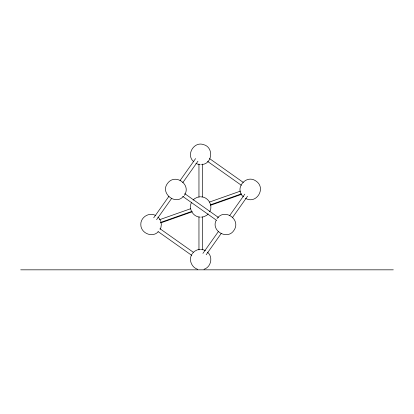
<?xml version="1.0" encoding="UTF-8"?>
<svg xmlns="http://www.w3.org/2000/svg" width="414" height="414" viewBox="0 0 414 414"><rect width="100%" height="100%" fill="white"/><g stroke="black" fill="none" stroke-linecap="round" stroke-linejoin="round"><path stroke-width="0.62" d="M160.063 229.325L160.901 227.607L161.346 224.445L160.896 221.914M184.287 195.408C191.936 184.634 175.06 172.7 167.453 183.5C159.97 193.266 175.608 205.82 183.397 196.319M191.677 202.177C187.935 208.335 193.079 217.076 200.216 217.117M209.644 211.792C213.386 205.634 208.242 196.893 201.106 196.852M191.961 254.191C188.365 259.594 191.558 267.48 197.669 269.323M216.191 220.279C210.659 230.81 227.384 240.467 233.869 230.469C241.517 219.694 224.642 207.761 217.034 218.561M153.713 217.816L168.881 196.36M180.054 180.566L195.594 158.588M156.585 219.699L171.686 198.342M182.786 182.646L197.959 161.191M202.922 253.399L218.535 231.322M229.563 215.725L244.803 194.171M206.167 254.76L221.34 233.305M232.368 217.707L247.541 196.252M158.164 231.835C152.316 238.159 140.656 233.108 140.812 224.585C140.46 217.153 149.454 211.683 155.804 215.627M193.131 200.117L194.471 198.751L197.307 197.281L200.469 196.759M208.19 213.847L206.85 215.218L204.014 216.688L201.483 217.107M192.241 253.622L194.471 251.339L197.307 249.87L200.469 249.347M204.014 269.276C211.14 267.134 213.298 256.825 207.466 252.157M159.638 219.679L190.663 208.713M209.52 202.042L240.55 191.077M160.606 222.421L191.63 211.456M210.493 204.785L241.517 193.814M160.772 222.892L192.406 211.709M210.659 205.256L241.683 194.285M201.483 164.518C212.429 164.368 214.126 147.363 203.652 144.646C193.773 140.972 185.57 155.281 193.856 161.812M20.7 269.83L393.3 269.83M200.216 164.529L197.669 164.146L195.936 163.282M201.106 249.44L203.652 249.823L205.385 250.682M245.518 198.342C256.364 204.697 266.487 188.132 256.121 181.141C246.076 173.694 233.832 188.763 243.437 196.873M209.562 158.588L243.323 182.46M207.58 161.393L241.341 185.26M184.763 193.659L218.525 217.526M182.797 196.438L216.558 220.31M159.98 228.709L193.214 252.204M157.998 231.509L191.76 255.381M157.884 217.096L159.271 218.447L160.787 221.283M202.306 164.073L202.306 196.981M202.306 216.988L202.306 249.896M198.958 164.073L198.958 196.981M198.958 216.988L198.958 249.896"/></g></svg>
